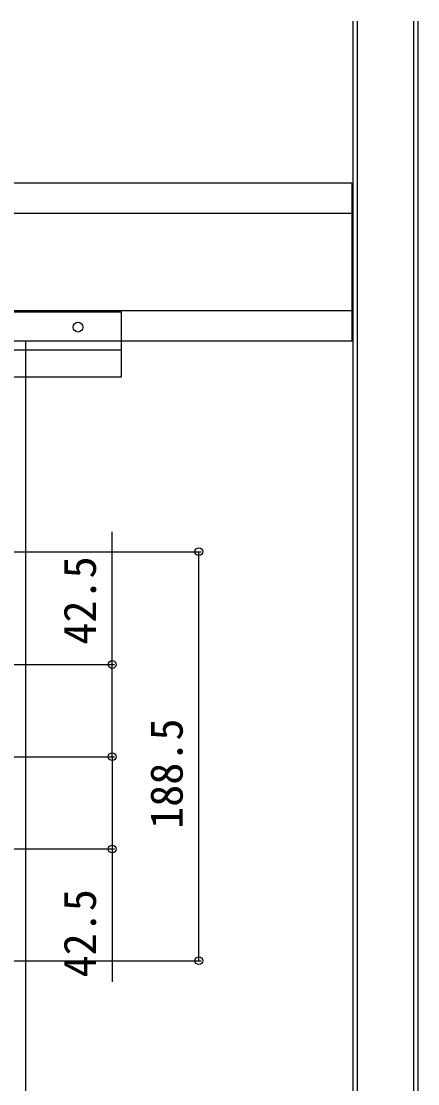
# Model space of a CAD drawing. Units: millimetres, scale not verified. Extents: x -1050 to 1050, y -1560 to 1553.
# Drawn here: x 347.5 to 530.5, y 24.9 to 514.6 of the extents above; entities that cross this region are included whole.
import ezdxf
from ezdxf.enums import TextEntityAlignment as Align

# ---------------------------------------------------------------- set-up
doc = ezdxf.new("R2010")
doc.units = ezdxf.units.MM
doc.header["$LTSCALE"] = 8
for name, color, linetype in [('0-3_YKK_12', 2, 'Continuous'), ('0-4_YKK_13', 4, 'Continuous'), ('0-6_YKK_D', 6, 'Continuous')]:
    doc.layers.add(name, color=color, linetype=linetype)
doc.styles.add('ＭＳ ゴシック', font='')
doc.styles.get('ＭＳ ゴシック').set_extended_font_data('MS Gothic')

msp = doc.modelspace()

# ---------------------------------------------------------------- linework, layer by layer
at = {"layer": '0-3_YKK_12'}
for p, q in [((500.471, 514.646), (500.471, -148.354)), ((502.471, 514.646), (502.471, -148.354)), ((528.471, 514.646), (528.471, -148.354)), ((530.471, 514.646), (530.471, -148.354)), ((499.971, 440.046), (17.535, 440.046)), ((499.971, 440.046), (499.971, 367.246)), ((499.971, 426.046), (17.535, 426.046)), ((499.971, 381.246), (17.535, 381.246)), ((499.971, 367.246), (17.535, 367.246)), ((349.471, 367.246), (349.471, -24.955))]:
    msp.add_line(p, q, dxfattribs=at)
at = {"layer": '0-4_YKK_13'}
msp.add_line((233.672, 363.146), (393.672, 363.146), dxfattribs=at)
msp.add_lwpolyline([(329.671, 380.646), (393.672, 380.646), (393.672, 350.646), (233.672, 350.646), (233.672, 380.646), (295.671, 380.646)], dxfattribs=at)
msp.add_circle((373.672, 373.646), 2.25, dxfattribs=at)
at = {"layer": '0-6_YKK_D'}
for p, q in [((250.171, 270.146), (430.471, 270.146)), ((429.471, 81.646), (429.471, 270.146)), ((270.071, 218.146), (390.471, 218.146)), ((270.071, 175.646), (390.471, 175.646)), ((270.071, 175.646), (390.471, 175.646)), ((270.071, 133.146), (390.471, 133.146)), ((246.343, 81.646), (430.471, 81.646))]:
    msp.add_line(p, q, dxfattribs=at)
for points in [[(389.471, 175.646), (389.471, 218.146), (389.471, 279.332)], [(389.471, 175.646), (389.471, 133.146), (389.471, 71.959)]]:
    msp.add_lwpolyline(points, dxfattribs=at)
for centre in [(429.471, 270.146), (389.471, 218.146), (389.471, 175.646), (389.471, 175.646), (389.471, 133.146), (429.471, 81.646)]:
    msp.add_circle(centre, 1.8, dxfattribs=at)

# ---------------------------------------------------------------- texts
at = {"layer": '0-6_YKK_D', "style": 'ＭＳ ゴシック'}
for s, p in [('42.5', (386.471, 227.302)), ('188.5', (426.471, 142.398)), ('42.5', (386.471, 73.916))]:
    msp.add_text(s, height=14.96, rotation=90, dxfattribs=at).set_placement(p, align=Align.BOTTOM_LEFT)

doc.saveas('drawing.dxf')
